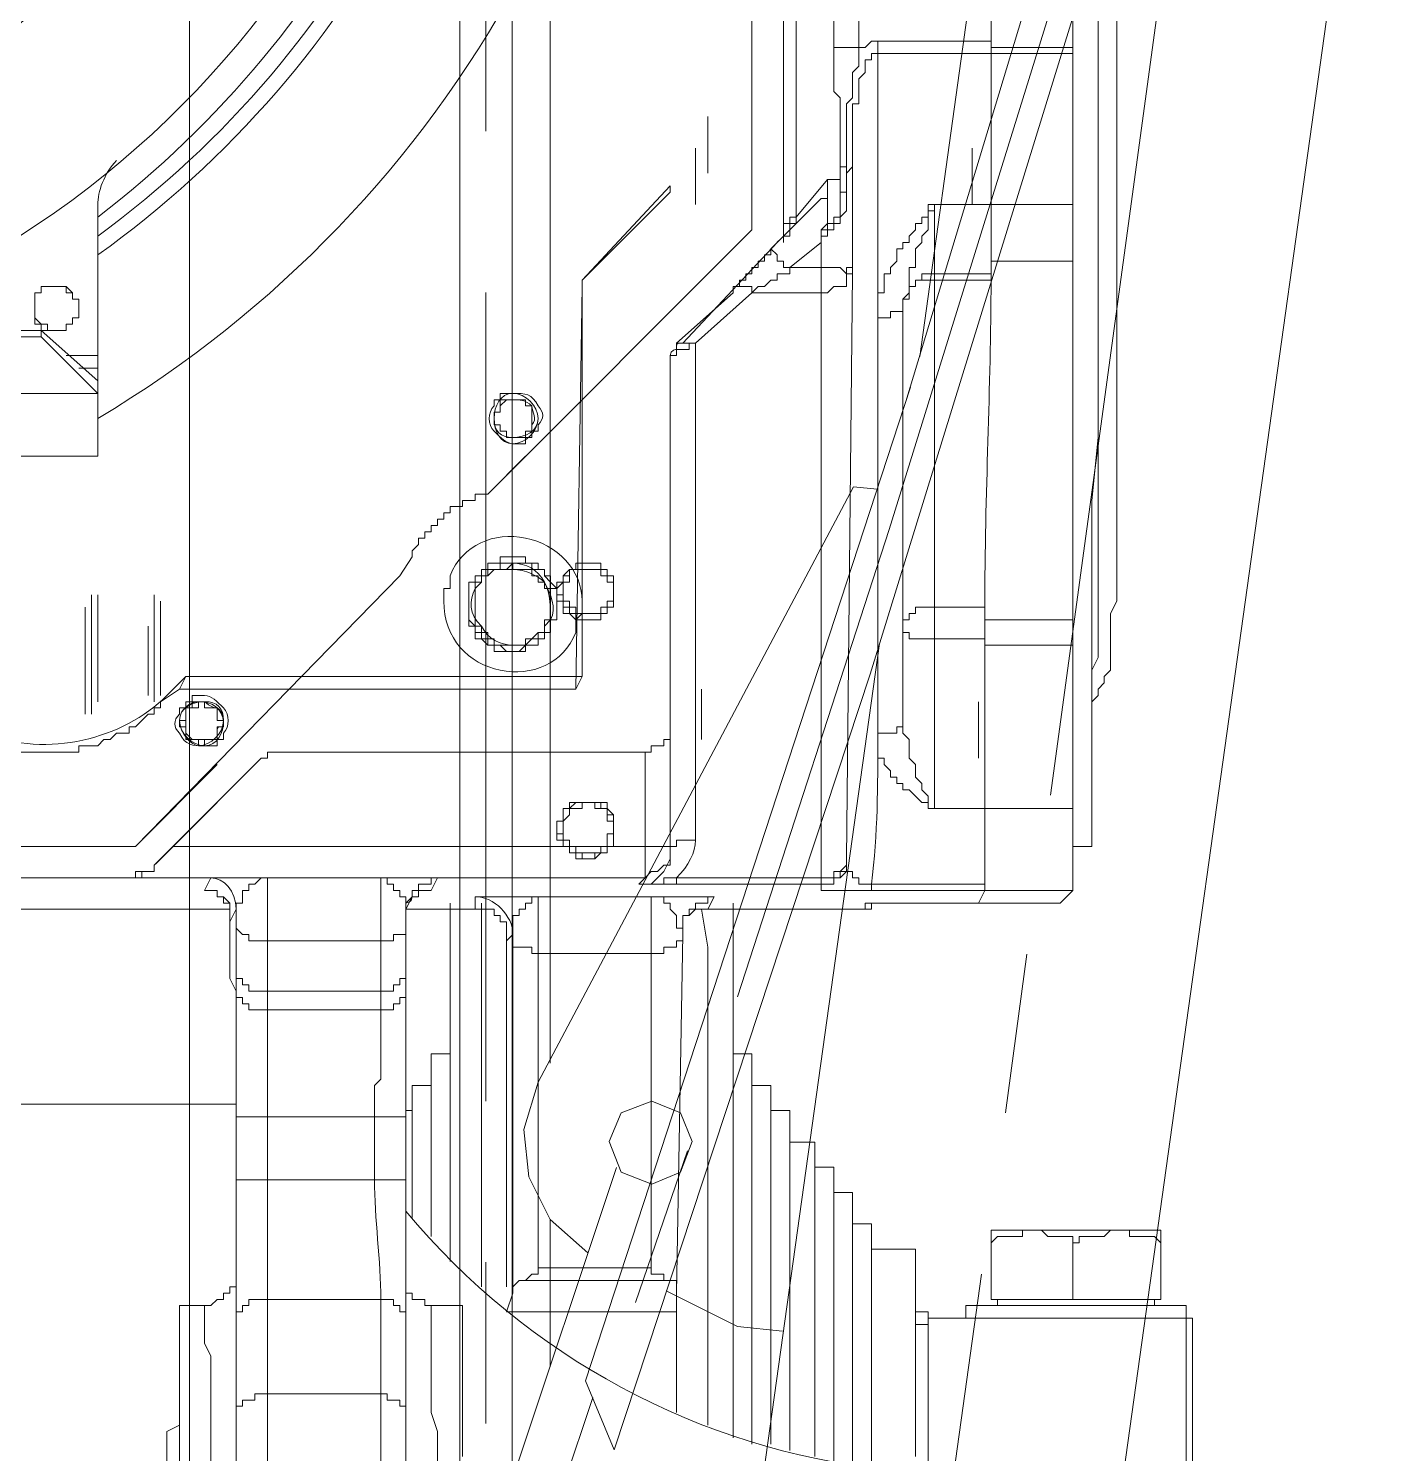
# Model space of a CAD drawing. Header units: millimetres. Extents: x 25083 to 52777, y 24772 to 45779.
# Drawn here: x 49529.8 to 49610.7, y 36627.1 to 36711.2 of the extents above; entities that cross this region are included whole.
import ezdxf

# ---------------------------------------------------------------- set-up
doc = ezdxf.new("R2010")
doc.units = ezdxf.units.MM
doc.layers.add('小车', color=7, linetype='Continuous')

# ---------------------------------------------------------------- blocks, each defined once
blk = doc.blocks.new('zw$D2F4')
at = {"color": 7, "lineweight": 5}
for points in [[(682.558, 919.485), (682.558, 818.847)], [(684.415, 819.218), (684.415, 919.114)], [(685.157, 900.917), (685.157, 819.589)], [(687.386, 829.616), (687.386, 891.262)], [(688.871, 886.434), (688.871, 829.616)], [(696.669, 868.98), (696.669, 829.616)], [(701.497, 829.616), (701.497, 864.524)], [(704.097, 835.186), (704.097, 796.936), (703.725, 796.194), (703.725, 792.851), (703.354, 792.48), (703.354, 792.109), (702.983, 791.737), (702.983, 791.366), (702.611, 790.995)], [(702.983, 830.359), (702.983, 835.186)], [(702.983, 830.359), (702.983, 831.844)], [(702.611, 790.995), (702.611, 802.878), (702.983, 806.592), (702.983, 830.359)], [(702.611, 790.995), (702.611, 792.851), (702.983, 793.594), (702.983, 830.359)], [(687.386, 829.616), (688.871, 829.616)], [(687.386, 829.616), (687.386, 827.016), (687.757, 826.645), (687.757, 822.56)], [(688.128, 822.56), (688.128, 826.274), (688.5, 826.645), (688.5, 828.131), (688.871, 828.502), (688.871, 829.616)], [(689.985, 829.987), (689.614, 829.987), (689.242, 829.616), (688.871, 829.616)], [(689.985, 829.987), (696.669, 829.987)], [(696.669, 829.616), (696.669, 829.987)], [(696.669, 829.616), (696.669, 829.245)], [(696.669, 829.616), (701.497, 829.616)], [(701.497, 829.245), (701.497, 829.616)], [(688.5, 822.189), (688.5, 826.274), (688.871, 826.274), (688.871, 827.759), (689.242, 828.131), (689.242, 828.873), (689.614, 828.873), (689.614, 829.245), (689.985, 829.245)], [(689.985, 829.245), (696.669, 829.245)], [(689.985, 829.245), (689.985, 813.648)], [(696.669, 829.245), (701.497, 829.245)], [(696.669, 820.332), (696.669, 829.245)], [(696.669, 829.245), (696.669, 827.388)], [(701.497, 820.332), (701.497, 829.245)], [(696.669, 827.388), (696.669, 826.274)], [(696.669, 826.274), (696.669, 824.046)], [(679.958, 822.189), (679.958, 824.788), (679.958, 825.531)], [(679.958, 825.531), (679.958, 822.932), (679.958, 822.56), (679.958, 822.189)], [(679.958, 822.189), (679.958, 825.16)], [(679.958, 825.16), (679.958, 822.189)], [(696.669, 822.189), (696.669, 825.531)], [(696.669, 825.531), (696.669, 822.189)], [(679.216, 823.674), (679.216, 821.075), (679.216, 820.703), (679.216, 820.332)], [(679.216, 820.332), (679.216, 822.932), (679.216, 823.674)], [(695.555, 823.674), (695.555, 820.332)], [(695.555, 820.332), (695.555, 823.674)], [(696.669, 824.046), (696.669, 823.303)], [(679.216, 823.303), (679.216, 820.332)], [(679.216, 820.332), (679.216, 823.303)], [(696.669, 823.303), (696.669, 820.332)], [(687.014, 821.817), (685.157, 819.589)], [(686.643, 820.703), (687.014, 820.703), (687.014, 821.817)], [(687.757, 821.075), (687.757, 821.817), (687.386, 821.817), (687.014, 821.817)], [(687.757, 821.075), (687.757, 822.56)], [(688.128, 822.56), (688.128, 821.075)], [(688.5, 822.189), (688.5, 822.56), (688.128, 822.189), (688.128, 822.56)], [(688.5, 822.189), (688.5, 816.247)], [(677.73, 821.446), (672.531, 815.876)], [(672.531, 815.876), (677.73, 821.075)], [(677.73, 821.075), (677.73, 821.446)], [(688.128, 821.075), (688.128, 819.961), (687.757, 819.589), (687.757, 819.218), (687.386, 819.218), (687.386, 818.847), (687.014, 818.847), (687.014, 818.475), (686.643, 818.475), (686.643, 818.104)], [(687.757, 821.075), (687.757, 819.589), (687.386, 819.589), (687.386, 819.218), (687.014, 819.218), (687.014, 818.847), (686.643, 818.847), (686.643, 818.475)], [(687.757, 821.075), (688.128, 821.075)], [(683.672, 817.733), (686.643, 820.703)], [(684.415, 818.475), (686.643, 820.703)], [(686.643, 820.703), (687.014, 820.703), (687.014, 820.332), (687.014, 819.218), (686.643, 818.847), (686.643, 818.475)], [(689.985, 813.648), (689.985, 815.133), (690.356, 815.133), (690.356, 816.247), (690.728, 816.247), (690.728, 816.618), (691.099, 816.99), (691.099, 817.733), (691.47, 817.733), (691.47, 818.104), (691.842, 818.104), (691.842, 818.475), (692.213, 818.847), (692.213, 819.218), (692.585, 819.218), (692.585, 819.589), (692.956, 819.589), (692.956, 820.332), (693.327, 820.332)], [(693.327, 820.332), (693.327, 819.961), (692.956, 819.961), (692.956, 818.847), (692.585, 818.475), (692.585, 818.104), (692.213, 817.733), (692.213, 816.618), (691.842, 816.618), (691.842, 816.247), (691.842, 815.876)], [(696.669, 820.332), (693.327, 820.332)], [(693.327, 820.332), (693.327, 816.618)], [(701.497, 820.332), (696.669, 820.332)], [(701.497, 816.99), (701.497, 819.589), (701.497, 819.961), (701.497, 820.332)], [(685.157, 819.589), (684.786, 819.589), (684.786, 819.218), (684.415, 819.218)], [(685.157, 819.589), (685.157, 819.218), (684.786, 819.218), (684.786, 818.847)], [(682.558, 818.847), (666.961, 803.25)], [(684.415, 819.218), (684.415, 818.475)], [(684.786, 818.847), (684.786, 818.475), (684.415, 818.475)], [(684.415, 818.104), (684.415, 818.475)], [(686.643, 818.104), (686.643, 818.475)], [(684.043, 818.104), (678.473, 812.162)], [(682.558, 816.247), (682.558, 816.618), (682.929, 816.618), (682.929, 816.99), (683.301, 816.99), (683.301, 817.361), (683.672, 817.361), (683.672, 817.733)], [(683.672, 817.733), (684.043, 817.361), (684.043, 816.99), (684.415, 816.99), (684.415, 816.618), (684.786, 816.618)], [(684.786, 816.618), (686.643, 818.104)], [(686.643, 816.618), (686.643, 818.104)], [(696.669, 816.247), (696.669, 817.361)], [(696.669, 816.99), (701.497, 816.99)], [(701.497, 808.449), (701.497, 816.99)], [(681.444, 815.133), (681.444, 815.504), (681.815, 815.504), (681.815, 815.876), (682.186, 815.876), (682.186, 816.247), (682.558, 816.247)], [(682.558, 815.133), (682.929, 815.504), (683.301, 815.504), (683.672, 815.876), (684.043, 815.876), (684.043, 816.247), (684.786, 816.247), (684.786, 816.618)], [(684.786, 816.618), (686.643, 816.618)], [(686.643, 816.618), (687.757, 816.618), (688.128, 816.247), (688.128, 816.618), (688.5, 816.618), (688.5, 816.247)], [(688.5, 816.247), (688.128, 816.247), (688.128, 815.504), (687.757, 815.504), (687.386, 815.504), (687.014, 815.133), (686.643, 815.133)], [(688.128, 781.711), (688.5, 816.247)], [(692.213, 815.876), (692.585, 815.876), (692.585, 816.247), (693.327, 816.247)], [(693.327, 816.618), (693.327, 816.247)], [(693.327, 816.247), (696.669, 816.247)], [(693.327, 816.247), (693.327, 815.876)], [(696.669, 815.876), (696.669, 816.247)], [(640.223, 813.648), (640.223, 814.762), (640.223, 815.133), (640.594, 815.133), (640.594, 815.504), (642.08, 815.504), (642.451, 815.133)], [(642.451, 814.762), (642.451, 815.133), (642.08, 815.133), (642.08, 815.504), (641.337, 815.504), (640.594, 815.504), (640.594, 815.133), (640.223, 815.133), (640.223, 813.648)], [(642.451, 815.133), (642.451, 814.762), (642.822, 814.762), (642.822, 813.648), (642.451, 813.648), (642.451, 813.276), (642.08, 813.276), (642.08, 812.905), (640.966, 812.905), (640.966, 813.276), (640.594, 813.276), (640.223, 813.648)], [(672.16, 791.737), (672.531, 815.504)], [(672.531, 815.876), (672.531, 792.48)], [(672.531, 815.504), (672.531, 815.876)], [(672.531, 815.504), (672.531, 815.876)], [(681.444, 815.133), (678.102, 812.162)], [(679.216, 812.162), (682.558, 815.133)], [(682.558, 815.133), (682.558, 815.504), (681.444, 815.504), (681.444, 815.133)], [(686.643, 815.133), (682.558, 815.133)], [(686.643, 780.597), (686.643, 815.133)], [(691.47, 814.762), (691.842, 814.762), (691.842, 815.133)], [(691.842, 815.133), (691.842, 815.504), (692.213, 815.504), (692.213, 815.876)], [(691.842, 815.504), (691.842, 815.876)], [(691.842, 815.133), (691.842, 815.504)], [(692.213, 815.876), (693.327, 815.876)], [(696.669, 815.876), (693.327, 815.876)], [(640.223, 813.648), (640.223, 813.276), (640.594, 813.276), (640.594, 812.905), (641.337, 812.905), (642.08, 812.905), (642.08, 813.276), (642.451, 813.276), (642.451, 813.648), (642.822, 813.648), (642.822, 814.762), (642.451, 814.762)], [(691.47, 814.39), (691.47, 814.019), (690.728, 814.019), (690.728, 813.648), (689.985, 813.648)], [(691.47, 814.762), (691.47, 814.39)], [(689.985, 799.907), (689.985, 813.648)], [(640.594, 812.533), (627.225, 812.533)], [(640.594, 812.533), (640.594, 812.905)], [(643.937, 809.191), (640.594, 812.533)], [(678.102, 811.791), (678.102, 811.419), (677.73, 811.419)], [(678.473, 812.162), (678.102, 812.162)], [(679.216, 812.162), (678.844, 812.162), (678.844, 811.791), (678.102, 811.791)], [(678.102, 812.162), (678.473, 812.162)], [(678.473, 812.162), (679.216, 812.162)], [(679.216, 812.162), (679.216, 782.825)], [(643.937, 805.478), (643.937, 811.419)], [(677.73, 811.048), (677.73, 789.881)], [(643.937, 810.677), (642.822, 810.677)], [(643.937, 809.191), (623.883, 809.191)], [(643.937, 809.934), (643.937, 809.191)], [(668.446, 809.191), (667.703, 809.191), (667.703, 808.82), (667.332, 808.82), (667.332, 808.449)], [(668.446, 808.82), (668.075, 808.82), (667.703, 808.449), (667.703, 808.077), (667.332, 808.077), (667.332, 807.334), (667.703, 807.334), (667.703, 806.963), (668.075, 806.963), (668.075, 806.592), (668.446, 806.592)], [(668.075, 808.82), (667.703, 808.82), (667.703, 808.077)], [(668.075, 808.82), (668.446, 808.82)], [(668.446, 808.82), (668.075, 808.82)], [(668.446, 806.592), (669.189, 806.592), (669.189, 806.963), (669.56, 806.963), (669.56, 807.334), (669.56, 808.449), (669.189, 808.449), (669.189, 808.82), (668.446, 808.82)], [(667.703, 808.077), (667.332, 808.077), (667.332, 807.334)], [(667.332, 807.334), (667.703, 807.334), (667.703, 806.963), (668.075, 806.963), (668.075, 806.592), (668.446, 806.592)], [(668.446, 806.22), (669.189, 806.22), (669.189, 806.592), (669.56, 806.592), (669.56, 806.963), (669.932, 806.963), (669.932, 807.334)], [(669.189, 806.592), (669.189, 806.963), (669.56, 806.963)], [(668.446, 806.592), (669.189, 806.592)], [(643.937, 805.478), (623.883, 805.478)], [(666.961, 803.25), (669.189, 805.478)], [(666.961, 803.25), (666.218, 803.25), (666.218, 802.878), (665.475, 802.878), (665.475, 802.507), (664.733, 802.507), (664.733, 802.135), (664.361, 802.135), (664.361, 801.764), (663.99, 801.764), (663.99, 801.393), (663.619, 801.393), (663.619, 801.021), (663.247, 801.021), (663.247, 800.65), (662.876, 800.65), (662.876, 800.279), (662.504, 799.907), (662.504, 799.536)], [(662.504, 799.536), (661.762, 798.422)], [(668.446, 793.966), (668.075, 793.966), (667.703, 794.337), (666.961, 794.337), (666.961, 794.708), (666.589, 794.708), (666.589, 795.08), (666.218, 795.08), (666.218, 795.451), (665.847, 795.822), (665.847, 798.05), (666.218, 798.05), (666.218, 798.422), (666.589, 798.422), (666.589, 798.793), (666.961, 798.793), (666.961, 799.165), (667.703, 799.165), (667.703, 799.536), (668.446, 799.536)], [(668.446, 793.966), (667.332, 793.966), (667.332, 794.337), (666.961, 794.337), (666.589, 794.708), (666.218, 794.708), (666.218, 795.08), (666.218, 795.451), (665.847, 795.451), (665.847, 798.05), (666.218, 798.05), (666.218, 798.422), (666.589, 798.422), (666.589, 798.793), (666.961, 798.793), (666.961, 799.165), (668.446, 799.165)], [(668.446, 799.165), (667.703, 799.165), (667.703, 798.793), (666.961, 798.793), (666.961, 798.422), (666.589, 798.422), (666.589, 798.05), (666.218, 798.05), (666.218, 797.679)], [(668.446, 799.165), (668.075, 798.793), (667.332, 798.793), (666.961, 798.422), (666.589, 798.422), (666.589, 798.05), (666.218, 797.679), (666.218, 795.451), (666.589, 795.451), (666.589, 795.08), (666.961, 795.08), (666.961, 794.708), (667.332, 794.708), (667.332, 794.337), (668.446, 794.337)], [(668.446, 799.536), (669.189, 799.536), (669.189, 799.165), (669.932, 799.165), (669.932, 798.793), (670.303, 798.793), (670.303, 798.422), (670.674, 798.422), (670.674, 798.05), (671.046, 797.679), (671.046, 795.822), (670.674, 795.822), (670.674, 795.08), (670.303, 795.08), (670.303, 794.708), (669.932, 794.708), (669.932, 794.337), (669.189, 794.337), (668.818, 793.966), (668.446, 793.966)], [(668.446, 799.165), (669.56, 799.165), (669.56, 798.793), (670.303, 798.793), (670.303, 798.422), (670.674, 798.05), (670.674, 797.679), (671.046, 797.679), (671.046, 795.822), (670.674, 795.822), (670.674, 795.08), (670.303, 795.08), (670.303, 794.708), (669.932, 794.708), (669.932, 794.337), (669.189, 794.337), (669.189, 793.966), (668.446, 793.966)], [(668.446, 794.337), (669.189, 794.337), (669.56, 794.708), (669.932, 794.708), (669.932, 795.08), (670.303, 795.08), (670.303, 795.451), (670.674, 795.822), (670.674, 797.679), (670.303, 797.679), (670.303, 798.05), (669.932, 798.05), (669.932, 798.422), (669.56, 798.422), (669.56, 798.793), (668.446, 798.793), (668.446, 799.165)], [(672.903, 799.165), (672.16, 799.165), (672.16, 798.793), (671.788, 798.793), (671.788, 798.422), (671.417, 798.422), (671.417, 798.05), (671.046, 798.05), (671.046, 796.936), (671.417, 796.936), (671.417, 796.194), (671.788, 796.194), (672.16, 795.822), (672.903, 795.822)], [(672.903, 799.165), (672.16, 799.165), (672.16, 798.793), (671.788, 798.793), (671.417, 798.422), (671.417, 798.05), (671.046, 797.679), (671.046, 797.308), (671.417, 797.308), (671.417, 796.565), (671.788, 796.565), (671.788, 796.194), (672.16, 796.194), (672.16, 795.822), (672.903, 795.822)], [(672.903, 795.822), (673.645, 795.822), (673.645, 796.194), (674.017, 796.194), (674.017, 796.565), (674.388, 796.565), (674.388, 798.422), (674.017, 798.422), (674.017, 798.793), (673.645, 798.793), (673.645, 799.165), (672.903, 799.165)], [(672.903, 795.822), (673.645, 795.822), (673.645, 796.194), (674.017, 796.194), (674.017, 796.565), (674.388, 796.565), (674.388, 798.422), (674.017, 798.422), (674.017, 798.793), (673.645, 798.793), (673.645, 799.165), (672.903, 799.165)], [(661.762, 798.422), (646.165, 782.453)], [(664.733, 798.422), (664.733, 797.679), (664.361, 797.679), (664.361, 796.936)], [(666.218, 797.679), (666.218, 798.05), (666.589, 798.05), (666.589, 798.422), (666.961, 798.422), (667.332, 798.793), (667.703, 798.793), (668.446, 798.793)], [(672.903, 796.194), (672.16, 796.194), (672.16, 796.565), (671.788, 796.565), (671.788, 796.936), (671.417, 796.936), (671.417, 798.05), (671.788, 798.05), (671.788, 798.793), (672.903, 798.793)], [(672.903, 798.793), (673.645, 798.793), (673.645, 798.422), (674.017, 798.422), (674.017, 798.05), (674.388, 798.05), (674.388, 796.936), (674.017, 796.936), (674.017, 796.565), (673.645, 796.565), (673.645, 796.194), (672.903, 796.194)], [(643.194, 792.48), (643.194, 796.565), (643.194, 794.708)], [(643.565, 791.366), (643.565, 797.308)], [(643.565, 796.936), (643.565, 791.366)], [(643.565, 792.48), (643.565, 796.936), (643.565, 794.708)], [(643.937, 791.366), (643.937, 797.308)], [(643.937, 797.308), (643.937, 790.995)], [(647.279, 797.308), (647.279, 790.995)], [(647.279, 790.995), (647.279, 797.308)], [(647.65, 791.366), (647.65, 796.936)], [(647.65, 796.936), (647.65, 791.366)], [(672.16, 795.08), (672.16, 795.822), (672.531, 796.194), (672.531, 796.936)], [(693.327, 796.565), (692.213, 796.565), (692.213, 796.194), (691.842, 796.194), (691.842, 795.822), (691.47, 795.822), (691.47, 795.451)], [(696.298, 796.565), (693.327, 796.565)], [(643.565, 792.48), (643.565, 795.822)], [(643.565, 795.822), (643.565, 792.48)], [(668.446, 794.337), (669.189, 794.337), (669.189, 794.708), (669.56, 794.708), (669.932, 795.08), (670.303, 795.08), (670.303, 795.822), (670.674, 795.822)], [(701.497, 795.822), (696.298, 795.822)], [(701.497, 794.337), (701.497, 795.822)], [(646.907, 794.708), (646.907, 795.451), (646.907, 795.08), (646.907, 792.109)], [(647.279, 794.708), (647.279, 795.451), (647.279, 795.08), (647.279, 792.48)], [(691.47, 790.252), (691.47, 795.08)], [(693.327, 794.708), (691.842, 794.708), (691.842, 795.08), (691.47, 795.08)], [(643.194, 794.708), (643.194, 790.252), (643.194, 790.623), (643.194, 792.48)], [(643.194, 792.851), (643.194, 794.337)], [(643.194, 794.337), (643.194, 792.851)], [(643.565, 794.708), (643.565, 790.252), (643.565, 792.109)], [(646.907, 792.109), (646.907, 791.366), (646.907, 792.109), (646.907, 794.708)], [(647.279, 792.48), (647.279, 791.737), (647.279, 792.109), (647.279, 794.708)], [(696.298, 794.708), (693.327, 794.708)], [(693.327, 794.708), (693.327, 784.682)], [(696.298, 794.337), (696.298, 794.708)], [(701.497, 794.337), (696.298, 794.337)], [(696.298, 784.682), (696.298, 794.337)], [(701.497, 784.682), (701.497, 794.337)], [(643.565, 792.109), (643.565, 792.48)], [(649.136, 792.48), (648.021, 791.366)], [(648.764, 791.737), (649.136, 792.48)], [(672.531, 792.48), (649.136, 792.48)], [(672.16, 791.737), (672.531, 792.48)], [(647.65, 790.995), (648.764, 791.737)], [(648.764, 791.737), (672.16, 791.737)], [(679.587, 788.767), (679.587, 791.737)], [(679.587, 791.737), (679.587, 788.767)], [(679.587, 789.138), (679.587, 791.737)], [(679.587, 791.737), (679.587, 789.138)], [(696.298, 788.767), (696.298, 791.737)], [(696.298, 791.737), (696.298, 788.767)], [(637.252, 788.767), (637.252, 788.395), (638.366, 788.395), (638.737, 788.024), (642.822, 788.024), (642.822, 788.395), (643.937, 788.395), (644.308, 788.767), (644.679, 788.767), (645.051, 789.138), (645.793, 789.138), (645.793, 789.509), (646.165, 789.509), (646.907, 790.252), (647.279, 790.252), (647.279, 790.623), (647.65, 790.623), (647.65, 790.995)], [(647.65, 790.995), (648.021, 791.366)], [(650.25, 791.366), (649.507, 791.366), (649.507, 790.995), (649.136, 790.995), (649.136, 790.623), (648.764, 790.623), (648.764, 790.252)], [(649.878, 790.995), (649.878, 790.623), (649.136, 790.623), (649.136, 790.252), (649.136, 789.881), (648.764, 789.881), (648.764, 789.509), (649.136, 789.509), (649.136, 788.767), (649.878, 788.767), (649.878, 788.395)], [(649.507, 790.623), (649.878, 790.623), (649.878, 790.995)], [(650.25, 790.995), (649.507, 790.995), (649.507, 790.623)], [(649.878, 788.395), (650.25, 788.395), (650.25, 788.767), (650.992, 788.767), (650.992, 789.138), (650.992, 789.509), (651.364, 789.509), (651.364, 789.881), (650.992, 789.881), (650.992, 790.623), (650.25, 790.623), (650.25, 790.995), (649.878, 790.995)], [(695.927, 788.024), (695.927, 790.995), (695.927, 790.623)], [(702.611, 790.623), (702.611, 790.995)], [(649.507, 790.623), (649.136, 790.623), (649.136, 790.252)], [(649.136, 790.252), (649.136, 789.509)], [(677.73, 789.881), (677.73, 789.138)], [(679.216, 790.623), (679.216, 788.024)], [(679.216, 788.024), (679.216, 790.623)], [(679.216, 790.623), (679.216, 788.024)], [(679.216, 788.024), (679.216, 790.623)], [(689.985, 788.767), (689.985, 789.138), (691.099, 789.138), (691.099, 789.509), (691.47, 789.509), (691.47, 790.252)], [(691.47, 790.252), (691.47, 789.138), (691.842, 788.767), (691.842, 787.652), (692.213, 787.281), (692.213, 786.538), (692.585, 786.167), (692.585, 785.796), (692.956, 785.424), (692.956, 784.682), (693.327, 784.682)], [(695.927, 790.623), (695.927, 787.652), (695.927, 788.024)], [(702.611, 782.453), (702.611, 787.281), (702.611, 788.024), (702.611, 790.623)], [(649.136, 789.509), (649.136, 789.138), (649.507, 788.767), (649.878, 788.767), (650.25, 788.767)], [(650.25, 788.395), (650.992, 788.395), (650.992, 788.767), (651.364, 788.767), (651.364, 789.138)], [(650.621, 788.767), (650.992, 788.767), (650.992, 789.138)], [(677.73, 789.138), (677.73, 788.767), (677.359, 788.767), (677.359, 788.395), (676.616, 788.395), (676.616, 788.024), (676.245, 788.024)], [(677.73, 789.138), (677.73, 788.767), (677.359, 788.767), (677.359, 788.395), (676.616, 788.395), (676.616, 788.024), (676.245, 788.024)], [(677.73, 789.138), (677.73, 782.453)], [(650.25, 788.767), (650.621, 788.767)], [(693.327, 784.682), (692.956, 784.682), (692.956, 785.053), (692.585, 785.053), (691.842, 785.796), (691.47, 785.796), (691.47, 786.167), (691.099, 786.167), (691.099, 786.538), (690.728, 786.538), (690.728, 786.91), (690.356, 787.281), (690.356, 787.652), (689.985, 787.652), (689.985, 788.767)], [(653.592, 787.652), (647.279, 781.339)], [(648.393, 782.453), (653.592, 787.652)], [(653.592, 787.652), (653.963, 787.652), (653.963, 788.024), (654.706, 788.024)], [(654.706, 788.024), (653.963, 788.024), (653.963, 787.652), (653.592, 787.652)], [(676.245, 788.024), (654.706, 788.024)], [(676.245, 788.024), (654.706, 788.024)], [(676.245, 782.453), (676.245, 788.024)], [(646.165, 782.453), (650.992, 787.281)], [(672.903, 785.053), (672.16, 785.053), (671.788, 784.682), (671.417, 784.682), (671.417, 784.31), (671.417, 783.939), (671.046, 783.939), (671.046, 782.825), (671.417, 782.825), (671.417, 782.453), (671.788, 782.453), (671.788, 782.082), (672.16, 782.082), (672.16, 781.711), (672.903, 781.711)], [(672.903, 785.053), (671.788, 785.053), (671.788, 784.682), (671.417, 784.682), (671.417, 784.31), (671.417, 783.939), (671.046, 783.939), (671.046, 783.196), (671.417, 783.196), (671.417, 782.453), (671.788, 782.453), (671.788, 782.082), (672.531, 782.082), (672.531, 781.711), (672.903, 781.711)], [(672.903, 782.082), (672.16, 782.082), (672.16, 782.453), (671.788, 782.453), (671.788, 782.825), (671.417, 782.825), (671.417, 783.939), (671.788, 784.31), (671.788, 784.682), (672.531, 784.682), (672.531, 785.053), (672.903, 785.053)], [(672.903, 781.711), (673.274, 781.711), (673.645, 782.082), (674.017, 782.082), (674.017, 782.453), (674.388, 782.453), (674.388, 784.31), (674.017, 784.31), (674.017, 784.682), (673.645, 784.682), (673.645, 785.053), (672.903, 785.053)], [(672.903, 781.711), (673.274, 781.711), (673.274, 782.082), (674.017, 782.082), (674.017, 782.453), (674.388, 782.453), (674.388, 784.31), (674.017, 784.682), (674.017, 785.053), (672.903, 785.053)], [(672.903, 785.053), (673.274, 785.053), (673.274, 784.682), (674.017, 784.682), (674.017, 784.31), (674.017, 783.939), (674.388, 783.939), (674.388, 783.196), (674.017, 783.196), (674.017, 782.453), (673.645, 782.453), (673.645, 782.082), (672.903, 782.082)], [(696.298, 784.682), (693.327, 784.682)], [(696.298, 784.682), (701.497, 784.682)], [(696.298, 783.196), (696.298, 784.682)], [(696.298, 784.682), (696.298, 783.939)], [(696.298, 783.939), (696.298, 783.196)], [(696.298, 780.225), (696.298, 783.196)], [(696.298, 783.196), (696.298, 782.453)], [(646.165, 782.453), (633.91, 782.453)], [(648.393, 782.453), (676.245, 782.453)], [(676.245, 780.597), (676.245, 782.453)], [(676.245, 782.453), (677.73, 782.453)], [(677.73, 782.453), (677.73, 781.711)], [(677.73, 782.453), (678.102, 782.453)], [(678.102, 782.453), (678.102, 782.825), (679.216, 782.825)], [(696.298, 782.453), (696.298, 781.339)], [(701.497, 782.453), (702.611, 782.453)], [(677.73, 781.711), (677.73, 781.339), (677.359, 781.339), (676.987, 780.968), (676.616, 780.968), (676.245, 780.597)], [(677.73, 781.711), (677.359, 780.968)], [(688.128, 781.711), (688.128, 780.968)], [(688.128, 781.339), (688.128, 781.711)], [(637.252, 780.597), (646.165, 780.597)], [(646.165, 780.597), (646.536, 780.597), (646.536, 780.968), (647.279, 780.968), (647.279, 781.339)], [(647.279, 781.339), (647.279, 780.968), (646.165, 780.968), (646.165, 780.597)], [(676.245, 780.597), (646.165, 780.597)], [(650.25, 779.854), (650.621, 780.597)], [(653.963, 780.597), (650.621, 780.597)], [(652.106, 778.74), (652.106, 779.111), (652.478, 779.111), (652.478, 779.854), (652.849, 779.854), (652.849, 780.225), (653.22, 780.225), (653.592, 780.597), (653.963, 780.597)], [(653.963, 780.597), (660.648, 780.597)], [(653.963, 780.597), (653.963, 777.626), (653.963, 777.254), (653.963, 776.883)], [(660.648, 780.597), (661.019, 780.597), (661.019, 780.225), (661.39, 780.225), (661.39, 779.854), (661.762, 779.854), (661.762, 779.483)], [(660.648, 776.883), (660.648, 780.597)], [(663.99, 780.597), (662.504, 780.597), (662.133, 780.597), (660.648, 780.597)], [(663.99, 780.597), (663.619, 780.597), (663.619, 780.225), (662.876, 780.225), (662.876, 779.854), (662.504, 779.854)], [(663.99, 780.597), (663.619, 779.854)], [(675.873, 780.225), (676.616, 780.225), (676.987, 780.597), (677.359, 780.968)], [(675.873, 780.225), (676.245, 780.597)], [(675.873, 780.225), (677.359, 780.225), (677.359, 780.597), (677.73, 780.597)], [(678.102, 780.597), (686.643, 780.597)], [(678.102, 780.597), (678.102, 780.225)], [(686.643, 780.597), (687.386, 780.597), (687.386, 780.968), (687.757, 780.968), (688.128, 781.339)], [(688.128, 780.968), (687.757, 780.968), (687.757, 780.597), (687.386, 780.597), (687.386, 780.225), (687.014, 780.225), (686.643, 780.225)], [(686.643, 779.854), (686.643, 780.225), (687.386, 780.225), (687.386, 780.597), (687.757, 780.597)], [(686.643, 780.225), (686.643, 780.597)], [(687.757, 780.597), (688.128, 780.968)], [(688.5, 780.597), (688.5, 780.968), (688.128, 780.968), (688.128, 781.339)], [(689.614, 780.225), (688.871, 780.225), (688.871, 780.597), (688.5, 780.597)], [(696.298, 781.339), (696.298, 780.968)], [(696.298, 780.968), (696.298, 780.225)], [(650.25, 779.854), (650.992, 779.854)], [(650.25, 779.854), (650.992, 779.854)], [(650.25, 779.854), (650.621, 779.854)], [(650.992, 779.854), (650.992, 779.483), (651.364, 779.483)], [(650.992, 779.854), (650.992, 779.483), (651.364, 779.483)], [(662.504, 779.854), (662.504, 779.483)], [(662.504, 779.483), (662.876, 779.483), (662.876, 779.854)], [(662.876, 779.483), (662.876, 779.854), (663.247, 779.854)], [(662.876, 779.854), (663.619, 779.854)], [(663.247, 779.854), (663.619, 779.854)], [(675.873, 780.225), (676.987, 780.225), (678.102, 780.225)], [(686.643, 780.225), (678.102, 780.225)], [(686.643, 779.854), (686.643, 780.225)], [(689.614, 779.854), (686.643, 779.854)], [(689.614, 780.225), (696.298, 780.225)], [(689.614, 780.225), (689.614, 779.854)], [(696.298, 779.854), (689.614, 779.854)], [(696.298, 779.854), (695.927, 779.111)], [(696.298, 780.225), (696.298, 779.854)], [(696.298, 779.854), (696.298, 780.225)], [(701.497, 779.854), (696.298, 779.854)], [(701.497, 779.854), (696.298, 779.854)], [(700.754, 779.111), (701.497, 779.854)], [(651.364, 779.483), (651.735, 779.111), (651.735, 778.368)], [(651.364, 779.483), (651.364, 779.111), (651.735, 779.111), (651.735, 778.74)], [(662.504, 779.483), (662.133, 778.74)], [(662.133, 779.111), (662.504, 779.483)], [(662.133, 779.483), (662.133, 778.74)], [(662.133, 778.74), (662.133, 779.111)], [(662.504, 779.483), (662.876, 779.483)], [(664.733, 770.199), (664.733, 779.111)], [(664.733, 779.111), (664.733, 757.944)], [(666.218, 778.74), (666.218, 779.483)], [(669.932, 779.483), (666.218, 779.483)], [(669.189, 778.74), (669.189, 779.111), (669.56, 779.111), (669.56, 779.483), (669.932, 779.483)], [(669.932, 779.483), (676.616, 779.483)], [(669.932, 779.483), (669.932, 778.74)], [(678.102, 779.483), (676.616, 779.483)], [(676.616, 779.483), (677.359, 779.483), (677.359, 779.111), (677.73, 779.111), (677.73, 778.74), (678.102, 778.368), (678.102, 777.626)], [(676.616, 776.14), (676.616, 779.483)], [(680.33, 779.483), (678.102, 779.483)], [(680.33, 779.483), (679.958, 779.483), (679.958, 779.111), (679.216, 779.111), (679.216, 778.74), (678.844, 778.74), (678.844, 778.368)], [(680.33, 779.483), (679.958, 778.74)], [(681.444, 770.199), (681.444, 779.111)], [(689.242, 778.74), (689.242, 779.111)], [(689.242, 778.74), (689.614, 778.74), (689.614, 779.111), (689.985, 779.111)], [(689.242, 779.111), (690.728, 779.111)], [(689.614, 779.111), (689.985, 779.111)], [(689.985, 779.111), (692.585, 779.111)], [(692.585, 779.111), (695.927, 779.111)], [(695.927, 779.111), (700.754, 779.111)], [(612.371, 778.74), (651.735, 778.74)], [(652.106, 778.74), (651.735, 777.997)], [(651.735, 778.74), (651.735, 777.997)], [(651.735, 778.368), (651.735, 777.997)], [(662.133, 778.74), (666.218, 778.74)], [(666.218, 778.74), (666.961, 778.74)], [(666.589, 769.827), (666.589, 778.368)], [(666.961, 778.74), (667.332, 778.74), (667.332, 778.368), (667.703, 778.368), (667.703, 777.997), (668.075, 777.997), (668.075, 777.626), (668.075, 777.254)], [(668.446, 777.254), (668.446, 778.368), (668.818, 778.368), (668.818, 778.74), (669.189, 778.74)], [(678.473, 778.368), (678.473, 777.254)], [(678.844, 778.368), (678.473, 778.368)], [(678.473, 777.997), (678.473, 778.368), (678.844, 778.368)], [(678.844, 778.368), (679.216, 778.74)], [(679.216, 778.74), (679.958, 778.74)], [(679.587, 778.74), (679.958, 776.512), (679.958, 748.288)], [(679.958, 778.74), (689.242, 778.74)], [(651.735, 774.655), (651.735, 777.254)], [(653.963, 776.883), (652.849, 776.883), (652.849, 777.254), (652.478, 777.254), (652.106, 777.626)], [(652.106, 777.626), (652.106, 775.398)], [(662.133, 777.626), (662.133, 777.254), (661.39, 777.254), (661.39, 776.883), (660.648, 776.883)], [(662.133, 775.398), (662.133, 777.626)], [(668.446, 777.254), (668.075, 776.883)], [(668.446, 777.254), (668.446, 756.087)], [(669.932, 776.14), (669.56, 776.14), (669.56, 776.512), (668.446, 776.512), (668.446, 776.883), (668.446, 777.254)], [(678.473, 777.254), (678.473, 776.883), (678.102, 776.883), (678.102, 776.512), (677.73, 776.512), (677.359, 776.512), (677.359, 776.14), (676.616, 776.14)], [(678.102, 777.626), (678.473, 777.626), (678.473, 777.254)], [(678.102, 756.087), (678.473, 777.254)], [(660.648, 776.883), (653.963, 776.883)], [(653.963, 776.883), (653.963, 773.912)], [(660.648, 773.912), (660.648, 776.883)], [(669.932, 776.14), (669.932, 757.572)], [(676.616, 776.14), (669.932, 776.14)], [(676.616, 757.572), (676.616, 776.14)], [(652.106, 775.398), (652.106, 774.284)], [(653.963, 773.912), (652.849, 773.912), (652.849, 774.284), (652.478, 774.284), (652.478, 774.655), (652.106, 774.655), (652.106, 775.398)], [(662.133, 775.398), (662.133, 774.655), (661.762, 774.655), (661.762, 774.284), (661.39, 774.284), (661.39, 773.912), (660.648, 773.912)], [(662.133, 774.284), (662.133, 775.398)], [(652.106, 773.912), (651.735, 774.655)], [(652.106, 774.284), (652.106, 766.485)], [(652.106, 774.284), (652.106, 773.541), (652.478, 773.541), (652.478, 773.169), (652.849, 773.169), (652.849, 772.798), (653.963, 772.798)], [(652.106, 766.485), (652.106, 773.912)], [(653.963, 773.912), (653.963, 772.798)], [(660.648, 773.912), (653.963, 773.912)], [(660.648, 772.798), (661.39, 772.798), (661.39, 773.169), (661.762, 773.169), (661.762, 773.541), (662.133, 773.541), (662.133, 774.284)], [(660.648, 772.798), (660.648, 773.912)], [(662.133, 766.485), (662.133, 774.284)], [(653.963, 772.798), (660.648, 772.798)], [(653.963, 772.798), (653.963, 766.485)], [(660.276, 766.485), (660.276, 768.342), (660.648, 768.713), (660.648, 772.798)], [(664.733, 771.684), (664.733, 772.055)], [(664.733, 772.055), (664.733, 770.199)], [(664.733, 770.199), (664.733, 771.684)], [(663.619, 759.429), (663.619, 770.199)], [(664.733, 770.199), (663.619, 770.199)], [(664.733, 757.944), (664.733, 770.199)], [(682.558, 770.199), (681.444, 770.199)], [(682.558, 747.174), (682.558, 770.199)], [(662.504, 760.543), (662.504, 768.342)], [(663.619, 768.342), (662.504, 768.342)], [(683.672, 768.342), (682.558, 768.342)], [(683.672, 747.174), (683.672, 768.342)], [(652.106, 767.228), (637.623, 767.228)], [(647.65, 767.228), (642.451, 767.228)], [(652.106, 762.771), (652.106, 766.485)], [(652.106, 766.114), (652.106, 766.485)], [(653.963, 766.485), (652.106, 766.485)], [(653.963, 766.485), (653.963, 762.771)], [(660.276, 766.485), (653.963, 766.485)], [(660.276, 762.771), (660.276, 766.485)], [(662.133, 766.485), (661.39, 766.485), (661.019, 766.485), (660.276, 766.485)], [(662.504, 766.856), (662.133, 766.856)], [(662.133, 766.485), (662.133, 762.771)], [(684.786, 766.856), (683.672, 766.856)], [(684.786, 746.803), (684.786, 766.856)], [(652.106, 766.114), (652.106, 762.4)], [(686.271, 765), (684.786, 765)], [(686.271, 746.432), (686.271, 765)], [(687.386, 763.514), (686.271, 763.514)], [(687.386, 746.06), (687.386, 763.514)], [(652.106, 762.771), (652.849, 762.771), (653.22, 762.771), (653.963, 762.771)], [(653.963, 762.771), (660.276, 762.771)], [(660.276, 762.771), (662.133, 762.771)], [(688.5, 762.029), (687.386, 762.029)], [(688.5, 746.06), (688.5, 762.029)], [(689.614, 760.172), (688.5, 760.172)], [(689.614, 745.689), (689.614, 760.172)], [(696.669, 755.716), (696.669, 759.801)], [(696.669, 759.801), (699.269, 759.801)], [(699.269, 759.801), (696.669, 759.801)], [(699.269, 759.801), (698.526, 759.801), (698.526, 759.429), (697.041, 759.429), (696.669, 759.058)], [(699.269, 759.801), (704.097, 759.801)], [(704.097, 759.801), (699.269, 759.801)], [(701.497, 759.058), (701.497, 759.429), (700.012, 759.429), (699.64, 759.801), (699.269, 759.801)], [(704.097, 759.801), (703.725, 759.801), (703.354, 759.429), (701.869, 759.429), (701.869, 759.058), (701.497, 759.058)], [(706.696, 759.801), (704.097, 759.801)], [(704.097, 759.801), (706.696, 759.801)], [(706.696, 759.058), (706.325, 759.429), (704.839, 759.429), (704.839, 759.801), (704.097, 759.801)], [(706.696, 755.716), (706.696, 759.801)], [(701.497, 755.716), (701.497, 759.058)], [(692.213, 758.686), (689.614, 758.686)], [(692.213, 753.859), (692.213, 758.686)], [(669.932, 757.572), (669.932, 757.201), (669.56, 757.201), (669.189, 756.83), (668.818, 756.83)], [(669.932, 757.572), (676.616, 757.572)], [(677.73, 756.83), (677.359, 756.83), (677.359, 757.201), (676.616, 757.201), (676.616, 757.572)], [(652.106, 756.83), (652.106, 756.458), (651.735, 756.458), (651.735, 756.087), (651.364, 756.087), (651.364, 755.716), (650.992, 755.716), (650.621, 755.344), (650.25, 755.344)], [(652.106, 756.458), (652.106, 756.83)], [(652.106, 756.087), (652.106, 756.83)], [(663.619, 755.344), (663.247, 755.344), (663.247, 755.716), (662.504, 755.716), (662.504, 756.087), (662.133, 756.087), (662.133, 756.458)], [(668.446, 756.087), (668.446, 756.458), (668.818, 756.83)], [(677.73, 756.83), (668.818, 756.83)], [(677.73, 756.83), (678.102, 756.83), (678.102, 756.087)], [(648.764, 755.344), (650.25, 755.344)], [(648.764, 755.344), (648.764, 751.259), (648.764, 750.517), (648.764, 748.288)], [(650.621, 740.118), (650.621, 752.373), (650.25, 753.116), (650.25, 755.344)], [(653.963, 755.716), (652.849, 755.716), (652.849, 755.344), (652.478, 755.344), (652.478, 754.973), (652.106, 754.973), (652.106, 754.601)], [(653.963, 755.716), (653.963, 750.145)], [(660.648, 755.716), (653.963, 755.716)], [(660.648, 750.145), (660.648, 755.716)], [(662.133, 754.601), (662.133, 754.973), (661.762, 754.973), (661.762, 755.344), (661.39, 755.344), (661.39, 755.716), (660.648, 755.716)], [(663.619, 755.344), (665.475, 755.344)], [(663.619, 755.344), (663.619, 749.031), (663.99, 747.917), (663.99, 744.946), (663.99, 743.089), (663.99, 740.118)], [(665.475, 746.432), (665.475, 755.344)], [(668.446, 756.087), (668.075, 754.973)], [(678.102, 754.973), (678.102, 756.087)], [(692.956, 754.601), (692.956, 754.973), (692.213, 754.973), (692.213, 755.344), (692.213, 755.716)], [(695.184, 755.344), (695.184, 754.601)], [(697.041, 755.344), (695.184, 755.344)], [(695.184, 755.344), (697.041, 755.344)], [(696.669, 755.716), (701.497, 755.716)], [(697.041, 755.716), (697.041, 755.344)], [(697.041, 755.344), (698.155, 755.344)], [(698.155, 755.344), (701.497, 755.344)], [(701.497, 755.716), (706.696, 755.716)], [(705.211, 755.344), (701.497, 755.344)], [(706.325, 755.344), (705.211, 755.344)], [(706.325, 755.716), (706.325, 755.344)], [(708.182, 755.344), (706.325, 755.344)], [(706.325, 755.344), (708.182, 755.344)], [(708.182, 755.344), (708.182, 754.601)], [(652.106, 754.601), (652.106, 749.031)], [(652.106, 754.23), (652.106, 754.601)], [(662.133, 749.031), (662.133, 754.601)], [(668.075, 754.973), (678.102, 754.973)], [(678.102, 749.031), (678.102, 754.973)], [(692.213, 753.859), (692.213, 754.23), (692.956, 754.23), (692.956, 754.601)], [(692.956, 754.601), (692.956, 746.06)], [(708.182, 754.601), (692.956, 754.601)], [(708.182, 754.601), (692.956, 754.601)], [(708.182, 754.601), (708.182, 746.06)], [(708.182, 754.601), (708.553, 754.601)], [(708.553, 754.601), (708.553, 746.06)], [(652.106, 753.487), (652.106, 754.23)], [(692.213, 752.745), (692.213, 753.859)], [(692.213, 747.917), (692.213, 752.745)], [(652.106, 749.031), (652.106, 749.402), (652.478, 749.402), (652.478, 749.774), (652.849, 749.774), (653.22, 749.774), (653.22, 750.145), (653.963, 750.145)], [(653.963, 750.145), (660.648, 750.145)], [(660.648, 750.145), (661.019, 750.145), (661.019, 749.774), (661.762, 749.774), (661.762, 749.402), (662.133, 749.402), (662.133, 749.031)], [(648.764, 748.66), (648.764, 748.288)], [(652.106, 748.288), (652.106, 749.031)], [(648.021, 747.917), (648.764, 748.288)], [(648.021, 717.837), (648.021, 747.917)], [(692.213, 746.432), (692.213, 747.917)]]:
    blk.add_lwpolyline(points, dxfattribs=at)
at = {"color": 7, "lineweight": 0}
for points in [[(643.937, 811.419), (643.937, 820.332)], [(640.594, 812.905), (627.225, 812.905)], [(640.594, 812.905), (643.937, 809.934)], [(643.937, 811.419), (642.08, 811.419)]]:
    blk.add_lwpolyline(points, dxfattribs=at)
at = {"color": 7, "lineweight": 5}
for points in [[(609.029, 913.172), (583.034, 913.172), (562.238, 892.004), (562.238, 866.381), (562.238, 840.757), (583.034, 819.589), (609.029, 819.589), (634.653, 819.589), (655.449, 840.757), (655.449, 866.381), (655.449, 892.004), (634.653, 913.172), (609.029, 913.172)], [(609.029, 911.686), (583.776, 911.686), (563.352, 891.633), (563.352, 866.381), (563.352, 841.128), (583.776, 821.075), (609.029, 821.075), (633.91, 821.075), (654.335, 841.128), (654.335, 866.381), (654.335, 891.633), (633.91, 911.686), (609.029, 911.686)], [(668.446, 809.191), (667.703, 809.191), (667.332, 808.449), (667.332, 807.706), (667.332, 806.963), (667.703, 806.22), (668.446, 806.22), (669.189, 806.22), (669.932, 806.963), (669.932, 807.706), (669.932, 808.449), (669.189, 809.191), (668.446, 809.191)], [(668.446, 809.191), (667.703, 809.191), (667.332, 808.449), (667.332, 807.706), (667.332, 806.963), (667.703, 806.592), (668.446, 806.592), (669.189, 806.592), (669.932, 806.963), (669.932, 807.706), (669.932, 808.449), (669.189, 809.191), (668.446, 809.191)], [(649.878, 790.995), (649.507, 790.995), (648.764, 790.623), (648.764, 789.881), (648.764, 789.138), (649.507, 788.395), (649.878, 788.395), (650.621, 788.395), (651.364, 789.138), (651.364, 789.881), (651.364, 790.623), (650.621, 790.995), (649.878, 790.995)], [(650.25, 790.995), (649.507, 790.995), (648.764, 790.623), (648.764, 789.881), (648.764, 789.138), (649.507, 788.395), (650.25, 788.395), (650.992, 788.395), (651.364, 789.138), (651.364, 789.881), (651.364, 790.623), (650.992, 790.995), (650.25, 790.995)]]:
    blk.add_open_spline(points, degree=3, knots=[0, 0, 0, 0, 1, 1, 1, 2, 2, 2, 3, 3, 3, 4, 4, 4, 4], dxfattribs=at)
for points in [[(664.733, 876.036), (669.189, 848.927), (653.963, 822.189), (627.968, 812.905)], [(643.937, 807.706), (665.104, 820.332), (677.73, 843.356), (676.987, 868.237)], [(632.053, 827.388), (646.165, 835.558), (654.706, 851.155), (654.335, 867.866)], [(643.937, 817.361), (659.534, 828.502), (669.189, 846.699), (669.189, 866.381)], [(643.937, 818.475), (659.162, 829.616), (668.075, 847.07), (668.075, 866.009)], [(643.937, 819.589), (658.42, 830.73), (666.961, 847.441), (667.332, 865.266)], [(689.985, 829.245), (689.985, 829.616), (689.985, 829.616), (689.985, 829.987)], [(696.669, 829.245), (696.669, 829.245), (696.669, 829.616), (696.669, 829.616)], [(687.757, 822.56), (688.128, 822.56), (688.128, 822.56), (688.128, 822.56)], [(687.757, 822.56), (687.757, 822.56), (687.757, 822.56), (687.757, 822.56)], [(696.669, 818.475), (696.669, 819.218), (696.669, 819.589), (696.669, 820.332)], [(696.669, 818.847), (696.669, 819.218), (696.669, 819.961), (696.669, 820.332)], [(684.043, 818.104), (684.043, 818.104), (684.043, 818.104), (684.415, 818.475)], [(684.415, 818.475), (684.415, 818.475), (684.415, 818.475), (684.415, 818.475)], [(684.786, 818.847), (684.786, 818.847), (684.786, 818.847), (684.786, 818.847)], [(696.669, 817.361), (696.669, 817.733), (696.669, 818.104), (696.669, 818.475)], [(686.643, 815.133), (686.643, 815.504), (686.643, 815.876), (686.643, 816.618)], [(691.842, 815.133), (691.842, 815.133), (691.47, 814.762), (691.47, 814.762)], [(693.327, 796.565), (693.327, 803.25), (693.327, 809.563), (693.327, 815.876)], [(696.298, 796.565), (696.298, 803.25), (696.669, 809.563), (696.669, 815.876)], [(691.47, 795.08), (691.47, 801.764), (691.47, 808.077), (691.47, 814.762)], [(678.102, 811.791), (678.102, 811.791), (677.73, 811.791), (677.73, 811.419)], [(678.473, 812.162), (678.102, 812.162), (678.102, 812.162), (678.102, 811.791)], [(678.102, 812.162), (678.102, 812.162), (678.102, 811.791), (678.102, 811.791)], [(677.73, 811.419), (677.73, 811.419), (677.73, 811.419), (677.73, 811.048)], [(669.932, 808.449), (669.56, 809.191), (669.189, 809.191), (668.446, 809.191)], [(667.332, 808.449), (666.961, 808.077), (666.961, 807.334), (667.332, 806.963)], [(669.56, 808.449), (669.189, 808.82), (668.818, 808.82), (668.446, 808.82)], [(669.56, 807.334), (669.932, 807.706), (669.56, 808.077), (669.56, 808.449)], [(669.932, 807.334), (670.303, 807.706), (670.303, 808.077), (669.932, 808.449)], [(701.497, 795.822), (701.497, 800.279), (701.497, 804.364), (701.497, 808.449)], [(667.332, 806.963), (667.703, 806.592), (668.075, 806.22), (668.446, 806.22)], [(669.56, 806.963), (669.56, 806.963), (669.56, 807.334), (669.56, 807.334)], [(669.56, 807.334), (669.56, 807.334), (669.56, 807.334), (669.56, 807.334)], [(664.733, 798.422), (665.475, 800.279), (667.332, 801.021), (669.189, 800.65)], [(669.189, 800.65), (671.046, 800.279), (672.531, 798.793), (672.531, 796.936)], [(670.303, 798.05), (669.932, 798.793), (669.189, 799.165), (668.446, 799.165)], [(689.985, 788.767), (689.985, 792.48), (689.985, 796.194), (689.985, 799.907)], [(670.303, 798.05), (669.932, 798.422), (669.189, 798.793), (668.446, 798.793)], [(666.218, 797.679), (665.847, 796.936), (665.847, 796.194), (666.589, 795.451)], [(670.674, 795.822), (670.674, 796.565), (670.674, 797.308), (670.303, 798.05)], [(670.674, 795.822), (671.046, 796.565), (670.674, 797.308), (670.303, 798.05)], [(643.565, 796.936), (643.565, 797.308), (643.565, 797.308), (643.565, 797.308)], [(643.937, 797.308), (643.937, 797.308), (643.937, 797.308), (643.937, 797.308)], [(664.361, 796.936), (664.361, 794.708), (665.847, 793.223), (667.703, 792.851)], [(693.327, 796.565), (693.327, 795.822), (693.327, 795.451), (693.327, 794.708)], [(696.298, 796.565), (696.298, 796.565), (696.298, 796.194), (696.298, 796.194)], [(696.298, 796.194), (696.298, 795.822), (696.298, 795.08), (696.298, 794.708)], [(666.589, 795.451), (666.961, 794.708), (667.703, 794.337), (668.446, 794.337)], [(667.703, 792.851), (669.56, 792.48), (671.417, 793.223), (672.16, 795.08)], [(637.252, 789.138), (640.966, 787.652), (645.422, 788.767), (648.021, 791.366)], [(643.565, 791.366), (643.565, 791.366), (643.565, 791.366), (643.565, 791.366)], [(643.937, 791.366), (643.937, 791.366), (643.937, 791.366), (643.937, 790.995)], [(651.364, 790.623), (650.992, 790.995), (650.621, 791.366), (650.25, 791.366)], [(650.992, 790.623), (650.621, 790.623), (650.25, 790.995), (650.25, 790.995)], [(648.764, 790.252), (648.393, 789.881), (648.393, 789.509), (648.764, 789.138)], [(651.364, 789.509), (651.364, 789.881), (651.364, 790.252), (650.992, 790.623)], [(651.364, 789.138), (651.735, 789.509), (651.735, 790.252), (651.364, 790.623)], [(648.764, 789.138), (649.136, 788.395), (649.507, 788.395), (650.25, 788.395)], [(650.992, 789.138), (650.992, 789.509), (650.992, 789.509), (651.364, 789.509)], [(650.992, 789.138), (650.992, 789.138), (650.992, 789.138), (650.992, 789.138)], [(689.614, 780.225), (689.985, 783.196), (689.985, 786.167), (689.985, 788.767)], [(696.298, 784.682), (696.298, 785.053), (696.298, 785.424), (696.298, 785.796)], [(701.497, 779.854), (701.497, 781.711), (701.497, 783.196), (701.497, 784.682)], [(648.393, 782.453), (648.021, 782.082), (647.65, 781.711), (647.279, 781.339)], [(678.102, 780.597), (678.844, 781.339), (679.216, 782.082), (679.216, 782.825)], [(688.128, 781.711), (688.128, 781.711), (688.128, 781.711), (688.128, 781.711)], [(688.128, 781.711), (688.128, 781.711), (688.128, 781.711), (688.128, 781.711)], [(652.106, 778.74), (652.106, 779.854), (651.364, 780.597), (650.621, 780.597)], [(677.359, 780.968), (677.359, 780.968), (677.359, 780.968), (677.359, 780.968)], [(677.73, 780.597), (677.73, 780.597), (677.73, 780.597), (678.102, 780.597)], [(678.102, 780.597), (678.102, 780.597), (678.102, 780.597), (678.102, 780.597)], [(688.128, 781.339), (688.128, 781.339), (688.128, 781.339), (688.128, 781.339)], [(662.876, 779.854), (662.876, 779.854), (662.876, 779.854), (662.876, 779.854)], [(662.133, 779.483), (662.133, 779.483), (662.133, 779.483), (661.762, 779.483)], [(662.504, 779.483), (662.504, 779.111), (662.133, 779.111), (662.133, 779.111)], [(662.504, 779.483), (662.504, 779.483), (662.504, 779.483), (662.504, 779.483)], [(668.446, 777.254), (668.446, 778.368), (667.332, 779.483), (666.218, 779.483)], [(666.589, 778.368), (666.589, 778.74), (666.589, 778.74), (666.589, 779.111)], [(689.242, 779.111), (689.242, 779.111), (689.614, 779.111), (689.614, 779.111)], [(692.213, 779.111), (691.842, 779.111), (691.099, 779.111), (690.728, 779.111)], [(692.585, 779.111), (692.585, 779.111), (692.585, 779.111), (692.213, 779.111)], [(652.106, 778.74), (652.106, 778.368), (652.106, 777.997), (652.106, 777.626)], [(662.133, 778.74), (662.133, 778.368), (662.133, 777.997), (662.133, 777.626)], [(669.932, 778.74), (669.932, 777.997), (669.932, 776.883), (669.932, 776.14)], [(678.844, 778.368), (678.844, 778.368), (678.844, 778.368), (678.844, 778.368)], [(651.735, 777.254), (651.735, 777.626), (651.735, 777.626), (651.735, 777.997)], [(668.075, 776.883), (668.075, 776.883), (668.075, 776.883), (668.075, 777.254)], [(668.075, 770.941), (668.075, 772.798), (668.075, 775.026), (668.075, 776.883)], [(668.075, 756.458), (668.075, 761.286), (668.075, 766.114), (668.075, 770.941)], [(666.589, 756.458), (666.589, 760.915), (666.589, 765.371), (666.589, 769.827)], [(681.444, 747.546), (681.444, 755.344), (681.444, 762.771), (681.444, 770.199)], [(652.106, 762.771), (652.106, 760.172), (652.106, 757.201), (652.106, 754.601)], [(652.106, 756.83), (652.106, 758.686), (652.106, 760.543), (652.106, 762.4)], [(653.963, 762.771), (653.963, 760.543), (653.963, 757.944), (653.963, 755.716)], [(660.276, 762.771), (660.276, 760.543), (660.648, 757.944), (660.648, 755.716)], [(662.133, 762.771), (662.133, 760.172), (662.133, 757.201), (662.133, 754.601)], [(662.133, 760.915), (669.189, 752.373), (679.587, 746.803), (690.356, 745.689)], [(652.106, 754.601), (652.106, 754.973), (652.106, 755.344), (652.106, 756.087)], [(653.963, 743.089), (653.963, 745.318), (653.963, 747.546), (653.963, 750.145)], [(660.648, 743.089), (660.648, 745.318), (660.648, 747.546), (660.648, 750.145)], [(652.106, 743.089), (652.106, 744.946), (652.106, 746.803), (652.106, 749.031)], [(662.133, 743.089), (662.133, 744.946), (662.133, 746.803), (662.133, 749.031)], [(648.764, 748.288), (648.764, 748.288), (648.764, 747.917), (648.764, 747.917)], [(648.764, 748.288), (648.764, 748.288), (648.764, 748.288), (648.764, 748.288)], [(648.764, 717.837), (648.764, 727.864), (648.764, 738.262), (648.764, 748.288)], [(652.106, 742.347), (652.106, 744.575), (652.106, 746.432), (652.106, 748.288)]]:
    blk.add_open_spline(points, degree=3, dxfattribs=at)
at = {"color": 7, "lineweight": 0}
blk.add_open_spline([(645.051, 822.932), (644.308, 822.189), (643.937, 821.075), (643.937, 820.332)], degree=3, dxfattribs=at)
blk = doc.blocks.new('A$C1A4175F5')
at = {"layer": '小车', "color": 7, "lineweight": 0}
for points in [[(713.787, 660.592), (971.501, 696.569)], [(896.188, 664.512), (945.183, 679.63)], [(912.287, 666.612), (945.603, 676.691)], [(914.946, 667.452), (971.501, 675.291)], [(854.473, 647.714), (913.127, 666.892)], [(716.727, 639.734), (898.008, 665.072)], [(850.413, 649.393), (896.188, 664.512)], [(907.247, 663.532), (907.107, 664.932)], [(872.111, 644.914), (907.247, 663.532)], [(857.692, 656.673), (857.412, 659.332)], [(859.792, 652.473), (857.692, 656.673)], [(247.215, 442.635), (867.071, 649.533)], [(246.235, 445.574), (853.493, 648.133)], [(862.032, 647.854), (863.992, 645.614), (866.511, 644.354), (869.311, 644.074), (872.111, 644.914)], [(855.312, 645.614), (863.992, 645.614)], [(873.231, 645.614), (951.483, 645.614)], [(951.483, 643.374), (848.593, 643.374)], [(951.483, 640.294), (839.634, 640.294)], [(947.983, 624.336), (838.934, 624.336)]]:
    blk.add_lwpolyline(points, dxfattribs=at)
at = {"layer": '小车', "color": 1, "lineweight": 0}
for points in [[(889.049, 675.151), (936.224, 681.59)], [(904.727, 665.632), (945.323, 678.23)], [(870.291, 672.491), (879.67, 673.751)], [(813.597, 664.512), (860.772, 671.091)], [(877.15, 656.673), (904.727, 665.632)], [(859.092, 650.653), (868.051, 653.733)], [(861.472, 641.834), (851.953, 641.834)], [(918.726, 641.834), (870.991, 641.834)], [(937.764, 641.834), (928.245, 641.834)]]:
    blk.add_lwpolyline(points, dxfattribs=at)
at = {"layer": '小车', "color": 7, "lineweight": 0}
blk.add_lwpolyline([(870.991, 651.633), (870.291, 653.313), (868.611, 654.013), (866.791, 653.313), (866.091, 651.633), (866.791, 649.813), (868.611, 649.113), (870.291, 649.813), (870.991, 651.633)], close=True, dxfattribs=at)
at = {"layer": '小车', "color": 3, "lineweight": 0}
blk.add_lwpolyline([(850.413, 649.393), (854.473, 647.714)], dxfattribs=at)

msp = doc.modelspace()

# ---------------------------------------------------------------- block references
msp.add_blockref('zw$D2F4', (48889.923, 35880.503))
at = {"layer": '小车', "ltscale": 10, "xscale": -1, "rotation": 270}
msp.add_blockref('A$C1A4175F5', (48914.945, 35776.933), dxfattribs=at)

doc.saveas('drawing.dxf')
